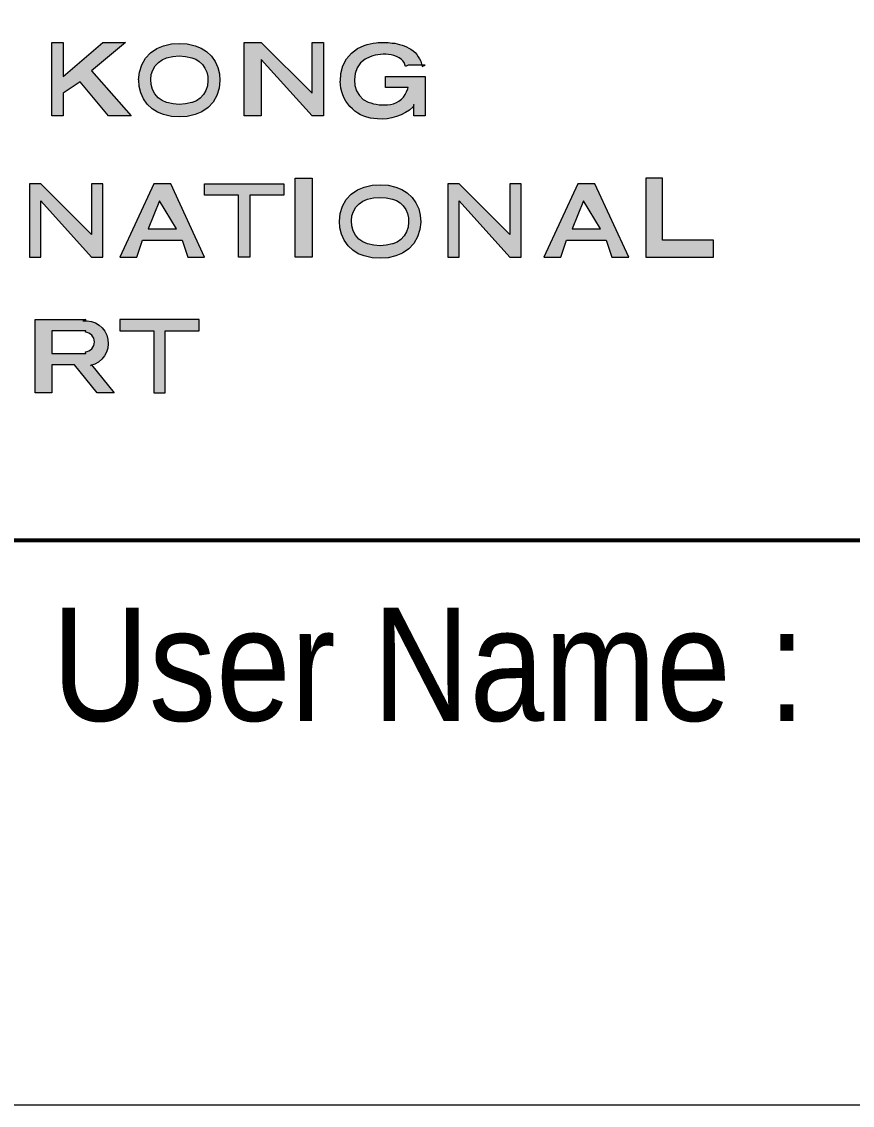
# Model space of a CAD drawing. Header units: inches. Extents: x 241.812 to 242.232, y 83.676 to 83.973.
# Drawn here: x 242.01046 to 242.02515, y 83.6761 to 83.69527 of the extents above; entities that cross this region are included whole.
import ezdxf
from ezdxf.enums import TextEntityAlignment as Align

# ---------------------------------------------------------------- set-up
doc = ezdxf.new("R2010")
doc.units = ezdxf.units.IN
doc.header["$MEASUREMENT"] = 0
doc.linetypes.add('DGN2', pattern=[0.00224624150771958, 0.00112312075385979, -0.00112312075385979])
doc.layers.get('0').update_dxf_attribs({"lineweight": 0})
doc.layers.add('Level 63', color=7, linetype='Continuous', lineweight=0)
doc.styles.add('Style-Arial', font='arial.ttf', dxfattribs={"height": 0.2})

# ---------------------------------------------------------------- blocks, each defined once
blk = doc.blocks.new('AnonymusCell_2')
at = {"layer": 'Level 63', "linetype": 'Continuous', "lineweight": 0}
h = blk.add_hatch(color=7, dxfattribs=at)
h.paths.add_polyline_path([(-0.00153445288083276, 0.0002814600347562646), (-0.001507982362738858, 0.0005510912018280578), (-0.001425725500837416, 0.0008081658409935244), (-0.001291658260470285, 0.001040257999903815), (-0.00111226091195249, 0.001236149278611265), (-0.0008962048003127165, 0.001386371081935067), (-0.0006539332579222901, 0.001483662286688059), (-0.0003779530227348005, 0.001545581851047473), (-9.637629403869141e-05, 0.001566359365455128), (0.0001852004356237558, 0.001545581865315171), (0.000461180710658482, 0.001483662293054522), (0.0006744522445387702, 0.001401508800540796), (0.0008686928527481541, 0.001278198947574083), (0.001036701776683913, 0.001118303995014003), (0.001172250701301891, 0.0009277514621715), (0.001270314647058512, 0.0007136053857266234), (0.00132725825255875, 0.0004838044465316216), (0.001340970542457853, 0.0002468676721321117), (0.001341700383932221, 0.0002468738020411365), (0.001315229865838319, -2.275736503065673e-05), (0.001232973003936877, -0.0002798320041961233), (0.001098905763569746, -0.0005119241631064142), (0.0009195084150519506, -0.0007078154418138638), (0.0007034523034121776, -0.0008580372451376661), (0.0004611807669334667, -0.0009553284498906578), (0.0001852005317459771, -0.001017248014250072), (-9.6376196950132e-05, -0.001038025528657727), (-0.0003779529266125792, -0.00101724802851777), (-0.000653933207559021, -0.0009553284562571207), (-0.0008672047414393091, -0.000873174963743395), (-0.001061445349648693, -0.0007498651107766818), (-0.001229454273584452, -0.0005899701582166017), (-0.00136500319820243, -0.0003994176253740989), (-0.001463067143959051, -0.0001852715489292223), (-0.001520010749459288, 4.452939026577951e-05), (-0.001533723039358392, 0.0002814661646652894)])
h.paths.add_polyline_path([(-0.0005456527019873647, 0.001051130923400478), (-0.0003264053179350412, 0.001101850825619977), (-0.0001024775271503131, 0.001119481343806683), (0.0001215744065916624, 0.001103663749347561), (0.0003411916934510373, 0.001054719883285316), (0.0003411229187690878, 0.001054471772505394), (0.0004823641951361424, 0.001002093214708566), (0.0006108662408337295, 0.0009215305067016288), (0.0007215336243007187, 0.0008159781638710228), (0.0008099781036321474, 0.0006896216039251613), (0.0008726926312192518, 0.000547471184376036), (0.0009071904172515133, 0.0003951635293333311), (0.0009121035371890684, 0.000238738023000451), (0.0009137877351008683, 0.0002387418663261087), (0.000896114361353284, 6.769107815784992e-05), (0.000843222938613053, -9.524649661329931e-05), (0.0007576477223665279, -0.0002422638186203585), (0.0006434889888282669, -0.0003663166562830611), (0.0005062165733988877, -0.0004614611051465545), (0.00035240778743173, -0.000523138385801758), (0.0003420121198018933, -0.0005261379151306755), (0.0001250181237537618, -0.0005748231903623946), (-9.637620735247765e-05, -0.0005911598525472073), (-0.0003177705391408381, -0.0005748232015605481), (-0.0005347645375195498, -0.0005261379373280306), (-0.0005451602843322689, -0.000523138385801758), (-0.0007061677436581704, -0.0004575312743781978), (-0.0008485993076305931, -0.0003553046352635647), (-0.0009649453989482026, -0.0002218482768512331), (-0.001049071773707055, -6.419856671868729e-05), (-0.001096542943798795, 0.0001093325547287805), (-0.001104856034089607, 0.0002895958137969501), (-0.001106540232001407, 0.0002895919704712924), (-0.001088886940578959, 0.0004605476794381502), (-0.001036054250391771, 0.0006234038507670903), (-0.0009505707554922083, 0.0007703661221398761), (-0.0008365277304847041, 0.000894400819618113), (-0.0006993833208639444, 0.0009895715923278203), (-0.0005457013136833666, 0.001051323528486137)])
at = {"layer": 'Level 63', "color": 7, "linetype": 'Continuous', "lineweight": 0}
for points in [[(-0.00153445288083276, 0.0002814600347562646), (-0.001507982362738858, 0.0005510912018280578), (-0.001425725500837416, 0.0008081658409935244), (-0.001291658260470285, 0.001040257999903815), (-0.00111226091195249, 0.001236149278611265), (-0.0008962048003127165, 0.001386371081935067), (-0.0006539332579222901, 0.001483662286688059), (-0.0003779530227348005, 0.001545581851047473), (-9.637629403869141e-05, 0.001566359365455128), (0.0001852004356237558, 0.001545581865315171), (0.000461180710658482, 0.001483662293054522), (0.0006744522445387702, 0.001401508800540796), (0.0008686928527481541, 0.001278198947574083), (0.001036701776683913, 0.001118303995014003), (0.001172250701301891, 0.0009277514621715), (0.001270314647058512, 0.0007136053857266234), (0.00132725825255875, 0.0004838044465316216), (0.001340970542457853, 0.0002468676721321117), (0.001341700383932221, 0.0002468738020411365), (0.001315229865838319, -2.275736503065673e-05), (0.001232973003936877, -0.0002798320041961233), (0.001098905763569746, -0.0005119241631064142), (0.0009195084150519506, -0.0007078154418138638), (0.0007034523034121776, -0.0008580372451376661), (0.0004611807669334667, -0.0009553284498906578), (0.0001852005317459771, -0.001017248014250072), (-9.6376196950132e-05, -0.001038025528657727), (-0.0003779529266125792, -0.00101724802851777), (-0.000653933207559021, -0.0009553284562571207), (-0.0008672047414393091, -0.000873174963743395), (-0.001061445349648693, -0.0007498651107766818), (-0.001229454273584452, -0.0005899701582166017), (-0.00136500319820243, -0.0003994176253740989), (-0.001463067143959051, -0.0001852715489292223), (-0.001520010749459288, 4.452939026577951e-05), (-0.001533723039358392, 0.0002814661646652894)], [(-0.0005456527019873647, 0.001051130923400478), (-0.0003264053179350412, 0.001101850825619977), (-0.0001024775271503131, 0.001119481343806683), (0.0001215744065916624, 0.001103663749347561), (0.0003411916934510373, 0.001054719883285316), (0.0003411229187690878, 0.001054471772505394), (0.0004823641951361424, 0.001002093214708566), (0.0006108662408337295, 0.0009215305067016288), (0.0007215336243007187, 0.0008159781638710228), (0.0008099781036321474, 0.0006896216039251613), (0.0008726926312192518, 0.000547471184376036), (0.0009071904172515133, 0.0003951635293333311), (0.0009121035371890684, 0.000238738023000451), (0.0009137877351008683, 0.0002387418663261087), (0.000896114361353284, 6.769107815784992e-05), (0.000843222938613053, -9.524649661329931e-05), (0.0007576477223665279, -0.0002422638186203585), (0.0006434889888282669, -0.0003663166562830611), (0.0005062165733988877, -0.0004614611051465545), (0.00035240778743173, -0.000523138385801758), (0.0003420121198018933, -0.0005261379151306755), (0.0001250181237537618, -0.0005748231903623946), (-9.637620735247765e-05, -0.0005911598525472073), (-0.0003177705391408381, -0.0005748232015605481), (-0.0005347645375195498, -0.0005261379373280306), (-0.0005451602843322689, -0.000523138385801758), (-0.0007061677436581704, -0.0004575312743781978), (-0.0008485993076305931, -0.0003553046352635647), (-0.0009649453989482026, -0.0002218482768512331), (-0.001049071773707055, -6.419856671868729e-05), (-0.001096542943798795, 0.0001093325547287805), (-0.001104856034089607, 0.0002895958137969501), (-0.001106540232001407, 0.0002895919704712924), (-0.001088886940578959, 0.0004605476794381502), (-0.001036054250391771, 0.0006234038507670903), (-0.0009505707554922083, 0.0007703661221398761), (-0.0008365277304847041, 0.000894400819618113), (-0.0006993833208639444, 0.0009895715923278203), (-0.0005457013136833666, 0.001051323528486137)]]:
    blk.add_lwpolyline(points, close=True, dxfattribs=at)
blk = doc.blocks.new('AnonymusCell_4')
at = {"layer": 'Level 63', "linetype": 'Continuous', "lineweight": 0}
h = blk.add_hatch(color=7, dxfattribs=at)
h.paths.add_polyline_path([(-0.001434452880857862, 0.0002814600347562646), (-0.00140798236276396, 0.0005510912018280578), (-0.001325725500862518, 0.0008081658409935244), (-0.001191658260495387, 0.001040257999903815), (-0.001012260911977592, 0.001236149278611265), (-0.0007962048003378186, 0.001386371081935067), (-0.0005539332578905487, 0.001483662286688059), (-0.0002779530227030591, 0.001545581851047473), (3.623705993049953e-06, 0.001566359365455128), (0.0002852004356554971, 0.001545581865315171), (0.0005611807106333799, 0.001483662293054522), (0.0007744522445136681, 0.001401508800540796), (0.0009686928527230521, 0.001278198947574083), (0.001136701776658811, 0.001118303995014003), (0.001272250701276789, 0.0009277514621715), (0.00137031464703341, 0.0007136053857266234), (0.001427258252533647, 0.0004838044465316216), (0.001440970542432751, 0.0002468676721321117), (0.001441700383907119, 0.0002468738020411365), (0.001415229865813217, -2.275736503065673e-05), (0.001332973003911775, -0.0002798320041961233), (0.001198905763544644, -0.0005119241631064142), (0.001019508415026849, -0.0007078154418138638), (0.0008034523033870755, -0.0008580372451376661), (0.000561180766965208, -0.0009553284499190795), (0.0002852005317777184, -0.001017248014278493), (3.623803081609367e-06, -0.001038025528686148), (-0.0002779529265808378, -0.001017248028546192), (-0.000553933207584123, -0.0009553284562571207), (-0.0007672047414644112, -0.000873174963743395), (-0.0009614453496737951, -0.0007498651107766818), (-0.001129454273609554, -0.0005899701582166017), (-0.001265003198227532, -0.0003994176253740989), (-0.001363067143984154, -0.0001852715489292223), (-0.001420010749484391, 4.452939026577951e-05), (-0.001433723039383494, 0.0002814661646652894)])
h.paths.add_polyline_path([(-0.0004456527019556233, 0.001051130923400478), (-0.0002264053179032999, 0.001101850825619977), (-2.477527118571743e-06, 0.001119481343806683), (0.0002215744066234038, 0.001103663749347561), (0.0004411916934827786, 0.001054719883285316), (0.0004411229187439858, 0.001054471772505394), (0.0005823641951110403, 0.001002093214708566), (0.0007108662408086275, 0.0009215305067016288), (0.0008215336242756166, 0.0008159781638710228), (0.0009099781036070453, 0.0006896216039251613), (0.0009726926311941497, 0.000547471184376036), (0.001007190417226411, 0.0003951635293333311), (0.001012103537163966, 0.000238738023000451), (0.001013787735075766, 0.0002387418663261087), (0.000996114361328182, 6.769107815784992e-05), (0.0009432229385879509, -9.524649661329931e-05), (0.0008576477223414258, -0.0002422638186203585), (0.0007434889888031648, -0.0003663166562830611), (0.0006062165733737856, -0.0004614611051465545), (0.0004524077874066279, -0.000523138385801758), (0.0004420121198336346, -0.0005261379151590972), (0.0002250181237855031, -0.0005748231903908163), (3.623792679263715e-06, -0.000591159852575629), (-0.0002177705391090967, -0.0005748232015889698), (-0.0004347645374878084, -0.0005261379373564523), (-0.000445160284357371, -0.000523138385801758), (-0.0006061677436832724, -0.0004575312743781978), (-0.0007485993076556952, -0.0003553046352635647), (-0.0008649453989733047, -0.0002218482768512331), (-0.0009490717737321575, -6.419856671868729e-05), (-0.000996542943823897, 0.0001093325547287805), (-0.001004856034114709, 0.0002895958137969501), (-0.001006540232026509, 0.0002895919704712924), (-0.0009888869406040612, 0.0004605476794381502), (-0.0009360542504168734, 0.0006234038507670903), (-0.0008505707555173103, 0.0007703661221398761), (-0.0007365277305098061, 0.000894400819618113), (-0.0005993833208890464, 0.0009895715923278203), (-0.0004457013137084687, 0.001051323528486137)])
at = {"layer": 'Level 63', "color": 7, "linetype": 'Continuous', "lineweight": 0}
for points in [[(-0.001434452880857862, 0.0002814600347562646), (-0.00140798236276396, 0.0005510912018280578), (-0.001325725500862518, 0.0008081658409935244), (-0.001191658260495387, 0.001040257999903815), (-0.001012260911977592, 0.001236149278611265), (-0.0007962048003378186, 0.001386371081935067), (-0.0005539332578905487, 0.001483662286688059), (-0.0002779530227030591, 0.001545581851047473), (3.623705993049953e-06, 0.001566359365455128), (0.0002852004356554971, 0.001545581865315171), (0.0005611807106333799, 0.001483662293054522), (0.0007744522445136681, 0.001401508800540796), (0.0009686928527230521, 0.001278198947574083), (0.001136701776658811, 0.001118303995014003), (0.001272250701276789, 0.0009277514621715), (0.00137031464703341, 0.0007136053857266234), (0.001427258252533647, 0.0004838044465316216), (0.001440970542432751, 0.0002468676721321117), (0.001441700383907119, 0.0002468738020411365), (0.001415229865813217, -2.275736503065673e-05), (0.001332973003911775, -0.0002798320041961233), (0.001198905763544644, -0.0005119241631064142), (0.001019508415026849, -0.0007078154418138638), (0.0008034523033870755, -0.0008580372451376661), (0.000561180766965208, -0.0009553284499190795), (0.0002852005317777184, -0.001017248014278493), (3.623803081609367e-06, -0.001038025528686148), (-0.0002779529265808378, -0.001017248028546192), (-0.000553933207584123, -0.0009553284562571207), (-0.0007672047414644112, -0.000873174963743395), (-0.0009614453496737951, -0.0007498651107766818), (-0.001129454273609554, -0.0005899701582166017), (-0.001265003198227532, -0.0003994176253740989), (-0.001363067143984154, -0.0001852715489292223), (-0.001420010749484391, 4.452939026577951e-05), (-0.001433723039383494, 0.0002814661646652894)], [(-0.0004456527019556233, 0.001051130923400478), (-0.0002264053179032999, 0.001101850825619977), (-2.477527118571743e-06, 0.001119481343806683), (0.0002215744066234038, 0.001103663749347561), (0.0004411916934827786, 0.001054719883285316), (0.0004411229187439858, 0.001054471772505394), (0.0005823641951110403, 0.001002093214708566), (0.0007108662408086275, 0.0009215305067016288), (0.0008215336242756166, 0.0008159781638710228), (0.0009099781036070453, 0.0006896216039251613), (0.0009726926311941497, 0.000547471184376036), (0.001007190417226411, 0.0003951635293333311), (0.001012103537163966, 0.000238738023000451), (0.001013787735075766, 0.0002387418663261087), (0.000996114361328182, 6.769107815784992e-05), (0.0009432229385879509, -9.524649661329931e-05), (0.0008576477223414258, -0.0002422638186203585), (0.0007434889888031648, -0.0003663166562830611), (0.0006062165733737856, -0.0004614611051465545), (0.0004524077874066279, -0.000523138385801758), (0.0004420121198336346, -0.0005261379151590972), (0.0002250181237855031, -0.0005748231903908163), (3.623792679263715e-06, -0.000591159852575629), (-0.0002177705391090967, -0.0005748232015889698), (-0.0004347645374878084, -0.0005261379373564523), (-0.000445160284357371, -0.000523138385801758), (-0.0006061677436832724, -0.0004575312743781978), (-0.0007485993076556952, -0.0003553046352635647), (-0.0008649453989733047, -0.0002218482768512331), (-0.0009490717737321575, -6.419856671868729e-05), (-0.000996542943823897, 0.0001093325547287805), (-0.001004856034114709, 0.0002895958137969501), (-0.001006540232026509, 0.0002895919704712924), (-0.0009888869406040612, 0.0004605476794381502), (-0.0009360542504168734, 0.0006234038507670903), (-0.0008505707555173103, 0.0007703661221398761), (-0.0007365277305098061, 0.000894400819618113), (-0.0005993833208890464, 0.0009895715923278203), (-0.0004457013137084687, 0.001051323528486137)]]:
    blk.add_lwpolyline(points, close=True, dxfattribs=at)
blk = doc.blocks.new('AnonymusCell_24')
at = {"layer": 'Level 63', "linetype": 'Continuous', "lineweight": 0}
h = blk.add_hatch(color=7, dxfattribs=at)
h.paths.add_polyline_path([(0.0006999999999948159, -0.0005000000000023874), (0.0001000000000033197, 0.0007999999999981355), (-0.0002000000000066393, 0.0007999999999981355), (-0.0007999999999981355, -0.0005000000000023874), (-0.0004999999999881766, -0.0005000000000023874), (-0.0003999999999848569, -0.0002000000000066393), (0.000300000000009959, -0.0002000000000066393), (0.0004000000000132786, -0.0005000000000023874)])
h.paths.add_polyline_path([(0.0002000000000066393, 0), (-0.0001000000000033197, 0.0005000000000023874), (-0.0002999999999815373, 0)])
at = {"layer": 'Level 63', "color": 7, "linetype": 'Continuous', "lineweight": 0}
for points in [[(0.0006999999999948159, -0.0005000000000023874), (0.0001000000000033197, 0.0007999999999981355), (-0.0002000000000066393, 0.0007999999999981355), (-0.0007999999999981355, -0.0005000000000023874), (-0.0004999999999881766, -0.0005000000000023874), (-0.0003999999999848569, -0.0002000000000066393), (0.000300000000009959, -0.0002000000000066393), (0.0004000000000132786, -0.0005000000000023874)], [(0.0002000000000066393, 0), (-0.0001000000000033197, 0.0005000000000023874), (-0.0002999999999815373, 0)]]:
    blk.add_lwpolyline(points, close=True, dxfattribs=at)
blk = doc.blocks.new('AnonymusCell_26')
at = {"layer": 'Level 63', "linetype": 'Continuous', "lineweight": 0}
h = blk.add_hatch(color=7, dxfattribs=at)
h.paths.add_polyline_path([(0.0007000000000232376, -0.0005000000000023874), (0.0001000000000033197, 0.0007999999999981355), (-0.0001999999999782176, 0.0007999999999981355), (-0.0007999999999981355, -0.0005000000000023874), (-0.0004999999999881766, -0.0005000000000023874), (-0.0003999999999848569, -0.0002000000000066393), (0.000300000000009959, -0.0002000000000066393), (0.0004000000000132786, -0.0005000000000023874)])
h.paths.add_polyline_path([(0.0002000000000066393, 0), (-9.999999997489795e-05, 0.0005000000000023874), (-0.0002999999999815373, 0)])
at = {"layer": 'Level 63', "color": 7, "linetype": 'Continuous', "lineweight": 0}
for points in [[(0.0007000000000232376, -0.0005000000000023874), (0.0001000000000033197, 0.0007999999999981355), (-0.0001999999999782176, 0.0007999999999981355), (-0.0007999999999981355, -0.0005000000000023874), (-0.0004999999999881766, -0.0005000000000023874), (-0.0003999999999848569, -0.0002000000000066393), (0.000300000000009959, -0.0002000000000066393), (0.0004000000000132786, -0.0005000000000023874)], [(0.0002000000000066393, 0), (-9.999999997489795e-05, 0.0005000000000023874), (-0.0002999999999815373, 0)]]:
    blk.add_lwpolyline(points, close=True, dxfattribs=at)
blk = doc.blocks.new('AnonymusCell_34')
at = {"layer": 'Level 63', "linetype": 'Continuous', "lineweight": 0}
h = blk.add_hatch(color=7, dxfattribs=at)
edge = h.paths.add_edge_path()
edge.add_line((-0.0007999999999981355, 0.0007999999999981355), (0.0001000000000033197, 0.0007999999999981355))
edge.add_line((0.0001000000000033197, 0.0007999999999981355), (4.365992762700444e-05, 0.0007763599121943798))
edge.add_arc((9.179500787581674e-05, 0.0003763586290261856), 0.000402887096446676, -76.80756388908873, 96.8618249998002, ccw=False)
edge.add_line((0.0001837428443138833, -1.589589020056792e-05), (0.0002000000000066393, 0))
edge.add_line((0.0002000000000066393, 0), (0.0005999999999914962, -0.0005000000000023874))
edge.add_line((0.0005999999999914962, -0.0005000000000023874), (0.000300000000009959, -0.0005000000000023874))
edge.add_line((0.000300000000009959, -0.0005000000000023874), (-0.0001000000000033197, 0))
edge.add_line((-0.0001000000000033197, 0), (-0.0004999999999881766, 0))
edge.add_line((-0.0004999999999881766, 0), (-0.0004999999999881766, -0.0005000000000023874))
edge.add_line((-0.0004999999999881766, -0.0005000000000023874), (-0.0007999999999981355, -0.0005000000000023874))
edge.add_line((-0.0007999999999981355, -0.0005000000000023874), (-0.0007999999999981355, 0.0007999999999981355))
edge = h.paths.add_edge_path()
edge.add_arc((7.633502221437993e-05, 0.00040135862901991), 0.0001755281055962103, 274.445630553288, 445.5543666643991)
edge.add_line((8.994075128043733e-05, 0.0005763586289901923), (0.0001000000000033197, 0.0006000000000057071))
edge.add_line((0.0001000000000033197, 0.0006000000000057071), (-0.0004999999999881766, 0.0006000000000057071))
edge.add_line((-0.0004999999999881766, 0.0006000000000057071), (-0.0004999999999881766, 0.0002000000000066393))
edge.add_line((-0.0004999999999881766, 0.0002000000000066393), (0.0001000000000033197, 0.0002000000000066393))
edge.add_line((0.0001000000000033197, 0.0002000000000066393), (8.99407427823462e-05, 0.0002263586283817176))
at = {"layer": 'Level 63', "color": 7, "linetype": 'Continuous', "lineweight": 0}
for points in [[(-0.0007999999999981355, 0.0007999999999981355), (0.0001000000000033197, 0.0007999999999981355), (4.365992762700444e-05, 0.0007763599121943798, -0.9462266729595601), (0.0001837428443138833, -1.589589020056792e-05), (0.0002000000000066393, 0), (0.0005999999999914962, -0.0005000000000023874), (0.000300000000009959, -0.0005000000000023874), (-0.0001000000000033197, 0), (-0.0004999999999881766, 0), (-0.0004999999999881766, -0.0005000000000023874), (-0.0007999999999981355, -0.0005000000000023874)], [(8.99407427823462e-05, 0.0002263586283817176, 0.9252707457189694), (8.994075128043733e-05, 0.0005763586289901923), (0.0001000000000033197, 0.0006000000000057071), (-0.0004999999999881766, 0.0006000000000057071), (-0.0004999999999881766, 0.0002000000000066393), (0.0001000000000033197, 0.0002000000000066393)]]:
    blk.add_lwpolyline(points, format="xyb", close=True, dxfattribs=at)

msp = doc.modelspace()

# ---------------------------------------------------------------- hatches: boundary and pattern name
at = {"layer": 'Level 63', "linetype": 'Continuous', "lineweight": 0}
for points in [[(242.011, 83.6949), (242.0112, 83.6949), (242.0112, 83.6943), (242.0119, 83.6949), (242.0123, 83.6949), (242.0117, 83.6944), (242.0124, 83.6936), (242.012, 83.6936), (242.0115, 83.69420000000001), (242.0112, 83.694), (242.0112, 83.6936), (242.011, 83.6936)], [(242.0144, 83.6949), (242.0147, 83.6949), (242.0156, 83.694), (242.0156, 83.6949), (242.0158, 83.6949), (242.0158, 83.6936), (242.0156, 83.6936), (242.0147, 83.69460000000001), (242.0147, 83.6936), (242.0144, 83.6936)], [(242.0153, 83.69250000000001), (242.0156, 83.69250000000001), (242.0156, 83.6911), (242.0153, 83.6911)], [(242.0215, 83.6911), (242.0227, 83.6911), (242.0227, 83.6914), (242.0218, 83.6914), (242.0218, 83.69250000000001), (242.0215, 83.69250000000001)], [(242.0119, 83.6911), (242.0119, 83.6924), (242.0117, 83.6924), (242.0117, 83.6915), (242.0108, 83.6924), (242.0106, 83.6924), (242.0106, 83.6911), (242.0108, 83.6911), (242.0108, 83.69210000000001), (242.0117, 83.6911)], [(242.0143, 83.6922), (242.0137, 83.6922), (242.0137, 83.6924), (242.0151, 83.6924), (242.0151, 83.6922), (242.0145, 83.6922), (242.0145, 83.6911), (242.0143, 83.6911)], [(242.018, 83.6924), (242.018, 83.6911), (242.0182, 83.6911), (242.0182, 83.69210000000001), (242.0191, 83.6911), (242.0193, 83.6911), (242.0193, 83.6924), (242.0191, 83.6924), (242.0191, 83.6915), (242.0182, 83.6924)], [(242.0128, 83.6887), (242.013, 83.6887), (242.013, 83.6898), (242.0136, 83.6898), (242.0136, 83.69), (242.0122, 83.69), (242.0122, 83.6898), (242.0128, 83.6898)]]:
    msp.add_hatch(color=7, dxfattribs=at).paths.add_polyline_path(points)
h = msp.add_hatch(color=7, dxfattribs=at)
edge = h.paths.add_edge_path()
edge.add_arc((242.0170364047714, 83.69443470865804), 0.0002191012676528824, 10.9586480408538, 49.13231470752046)
edge.add_arc((242.0169195174792, 83.69424322074613), 0.0004419330492042439, 53.92196902747793, 79.68483013858904)
edge.add_arc((242.0168705245408, 83.69400991254159), 0.0006802735913197045, 79.14373795398106, 110.9286185095366)
edge.add_line((242.0166275276997, 83.69464530587982), (242.0165358329867, 83.69460349471677))
edge.add_line((242.0165358329867, 83.69460349471677), (242.0164572747935, 83.69453678574558))
edge.add_line((242.0164572747935, 83.69453678574558), (242.0163973190892, 83.6944498204832))
edge.add_line((242.0163973190892, 83.6944498204832), (242.016360137508, 83.69434864985101))
edge.add_line((242.016360137508, 83.69434864985101), (242.0163483170924, 83.69424031316015))
edge.add_line((242.0163483170924, 83.69424031316015), (242.0163488450227, 83.69424032066587))
edge.add_line((242.0163488450227, 83.69424032066587), (242.016355565935, 83.69414017229957))
edge.add_line((242.016355565935, 83.69414017229957), (242.0163855159036, 83.6940449544465))
edge.add_line((242.0163855159036, 83.6940449544465), (242.0164368098853, 83.69396066009358))
edge.add_line((242.0164368098853, 83.69396066009358), (242.0165062194502, 83.69389259470545))
edge.add_line((242.0165062194502, 83.69389259470545), (242.0165893759846, 83.69384504229646))
edge.add_arc((242.0168682692095, 83.694582637616), 0.0007885608957602188, 249.2878215251697, 278.6515743029474)
edge.add_arc((242.0169223396543, 83.69418067043871), 0.0003830981439712933, 279.7001666655627, 344.1997277766739)
edge.add_line((242.0172909630862, 83.69407635863003), (242.0173, 83.6941))
edge.add_line((242.0173, 83.6941), (242.0169, 83.6941))
edge.add_line((242.0169, 83.6941), (242.0169, 83.6943))
edge.add_line((242.0169, 83.6943), (242.0176, 83.6943))
edge.add_line((242.0176, 83.6943), (242.0176, 83.6936))
edge.add_line((242.0176, 83.6936), (242.0174, 83.6936))
edge.add_line((242.0174, 83.6936), (242.0174, 83.69380000000001))
edge.add_line((242.0174, 83.69380000000001), (242.0173899382263, 83.69375835822962))
edge.add_arc((242.0168276541594, 83.69439313340705), 0.0008479993501143533, 265.0946002363776, 311.5345335697109, ccw=False)
edge.add_arc((242.0167596659002, 83.69420735442075), 0.0006591298787712103, 184.7995586449949, 269.60666697832824, ccw=False)
edge.add_line((242.0161028472579, 83.69415220491356), (242.0160994371205, 83.69421414001997))
edge.add_line((242.0160994371205, 83.69421414001997), (242.0161001689279, 83.69421415740331))
edge.add_line((242.0161001689279, 83.69421415740331), (242.0161080790944, 83.6943525571825))
edge.add_line((242.0161080790944, 83.6943525571825), (242.0161444790447, 83.69448572105807))
edge.add_line((242.0161444790447, 83.69448572105807), (242.0162075859227, 83.69460712671223))
edge.add_line((242.0162075859227, 83.69460712671223), (242.0162943087766, 83.69471082774056))
edge.add_line((242.0162943087766, 83.69471082774056), (242.0164003999528, 83.69479174490478))
edge.add_line((242.0164003999528, 83.69479174490478), (242.0165206631235, 83.69484591490661))
edge.add_arc((242.0168117812127, 83.69403136471844), 0.0008650096825459017, 95.26778333969031, 109.66675556191251, ccw=False)
edge.add_arc((242.0168629824817, 83.69374971009137), 0.001150449972398683, 82.20921748309848, 96.51923692754292, ccw=False)
edge.add_arc((242.0169461930637, 83.69413089808178), 0.000762122181645281, 58.143102554862594, 84.52312199930702, ccw=False)
edge.add_arc((242.0170986833546, 83.69440021486135), 0.0004530644903532232, 9.675430552585794, 56.54633610814142, ccw=False)
edge.add_line((242.0175453032879, 83.69447635990468), (242.0176, 83.6945))
edge.add_line((242.0176, 83.6945), (242.0173, 83.6945))
edge.add_line((242.0173, 83.6945), (242.0172515106485, 83.69447635991376))

# ---------------------------------------------------------------- linework, layer by layer
at = {"layer": 'Level 63', "color": 7, "linetype": 'DGN2', "lineweight": 0}
msp.add_lwpolyline([(241.8118, 83.9731), (242.2318, 83.9731), (242.2318, 83.6761), (241.8118, 83.6761)], close=True, dxfattribs=at)
at = {"layer": 'Level 63', "color": 7, "linetype": 'Continuous', "lineweight": 53}
msp.add_lwpolyline([(241.9384899990845, 83.68608999908444), (241.9384899990845, 83.68608999908444), (241.8198500015259, 83.68608999908444), (241.8198500015259, 83.96508999908444), (242.2238500015259, 83.96508999908444), (242.2238500015259, 83.68608999908444)], close=True, dxfattribs=at)
at = {"layer": 'Level 63', "color": 7, "linetype": 'Continuous', "lineweight": 0}
for points in [[(242.011, 83.6949), (242.0112, 83.6949), (242.0112, 83.6943), (242.0119, 83.6949), (242.0123, 83.6949), (242.0117, 83.6944), (242.0124, 83.6936), (242.012, 83.6936), (242.0115, 83.69420000000001), (242.0112, 83.694), (242.0112, 83.6936), (242.011, 83.6936)], [(242.0144, 83.6949), (242.0147, 83.6949), (242.0156, 83.694), (242.0156, 83.6949), (242.0158, 83.6949), (242.0158, 83.6936), (242.0156, 83.6936), (242.0147, 83.69460000000001), (242.0147, 83.6936), (242.0144, 83.6936)], [(242.0153, 83.69250000000001), (242.0156, 83.69250000000001), (242.0156, 83.6911), (242.0153, 83.6911)], [(242.0215, 83.6911), (242.0227, 83.6911), (242.0227, 83.6914), (242.0218, 83.6914), (242.0218, 83.69250000000001), (242.0215, 83.69250000000001)], [(242.0119, 83.6911), (242.0119, 83.6924), (242.0117, 83.6924), (242.0117, 83.6915), (242.0108, 83.6924), (242.0106, 83.6924), (242.0106, 83.6911), (242.0108, 83.6911), (242.0108, 83.69210000000001), (242.0117, 83.6911)], [(242.0143, 83.6922), (242.0137, 83.6922), (242.0137, 83.6924), (242.0151, 83.6924), (242.0151, 83.6922), (242.0145, 83.6922), (242.0145, 83.6911), (242.0143, 83.6911)], [(242.018, 83.6924), (242.018, 83.6911), (242.0182, 83.6911), (242.0182, 83.69210000000001), (242.0191, 83.6911), (242.0193, 83.6911), (242.0193, 83.6924), (242.0191, 83.6924), (242.0191, 83.6915), (242.0182, 83.6924)], [(242.0128, 83.6887), (242.013, 83.6887), (242.013, 83.6898), (242.0136, 83.6898), (242.0136, 83.69), (242.0122, 83.69), (242.0122, 83.6898), (242.0128, 83.6898)]]:
    msp.add_lwpolyline(points, close=True, dxfattribs=at)
msp.add_lwpolyline([(242.0172515106485, 83.69447635991376, 0.1681216918817196), (242.017179765888, 83.69460039799303, 0.112887585929564), (242.016998651207, 83.69467801112448, 0.1395837853500727), (242.0166275276997, 83.69464530587982), (242.0165358329867, 83.69460349471677), (242.0164572747935, 83.69453678574558), (242.0163973190892, 83.6944498204832), (242.016360137508, 83.69434864985101), (242.0163483170924, 83.69424031316015), (242.0163488450227, 83.69424032066587), (242.016355565935, 83.69414017229957), (242.0163855159036, 83.6940449544465), (242.0164368098853, 83.69396066009358), (242.0165062194502, 83.69389259470545), (242.0165893759846, 83.69384504229646, 0.1288292526481523), (242.0169868887214, 83.69380304945696, 0.2891058365241646), (242.0172909630862, 83.69407635863003), (242.0173, 83.6941), (242.0169, 83.6941), (242.0169, 83.6943), (242.0176, 83.6943), (242.0176, 83.6936), (242.0174, 83.6936), (242.0174, 83.69380000000001), (242.0173899382263, 83.69375835822962, -0.2054521106812942), (242.0167551410379, 83.69354824007354, -0.3879101202552179), (242.0161028472579, 83.69415220491356), (242.0160994371205, 83.69421414001997), (242.0161001689279, 83.69421415740331), (242.0161080790944, 83.6943525571825), (242.0161444790447, 83.69448572105807), (242.0162075859227, 83.69460712671223), (242.0162943087766, 83.69471082774056), (242.0164003999528, 83.69479174490478), (242.0165206631235, 83.69484591490661, -0.06291016497746851), (242.0167323640769, 83.6948927210149, -0.06252050866286506), (242.0170189330895, 83.69488954102046, -0.1156155998102989), (242.017348440785, 83.69477822102317, -0.2074127172870415), (242.0175453032879, 83.69447635990468), (242.0176, 83.6945), (242.0173, 83.6945)], format="xyb", close=True, dxfattribs=at)

# ---------------------------------------------------------------- block references
at = {"color": 7, "linetype": 'Continuous', "lineweight": 0, "xscale": 0.5, "yscale": 0.5, "zscale": 0.5}
for name, p in [('AnonymusCell_2', (242.0133, 83.6941)), ('AnonymusCell_4', (242.0168, 83.69160000000001))]:
    msp.add_blockref(name, p, dxfattribs=at)
at = {"color": 7, "linetype": 'Continuous', "lineweight": 0}
for name, p in [('AnonymusCell_24', (242.013, 83.69160000000001)), ('AnonymusCell_26', (242.0205, 83.69160000000001)), ('AnonymusCell_34', (242.0115, 83.6892))]:
    msp.add_blockref(name, p, dxfattribs=at)

# ---------------------------------------------------------------- texts
at = {"layer": 'Level 63', "color": 7, "linetype": 'DGN2', "lineweight": 30, "style": 'Style-Arial', "width": 0.8499849984998499}
msp.add_text('User Name :', height=0.0019998, dxfattribs=at).set_placement((242.011, 83.6848998), align=Align.TOP_LEFT)

doc.saveas('drawing.dxf')
